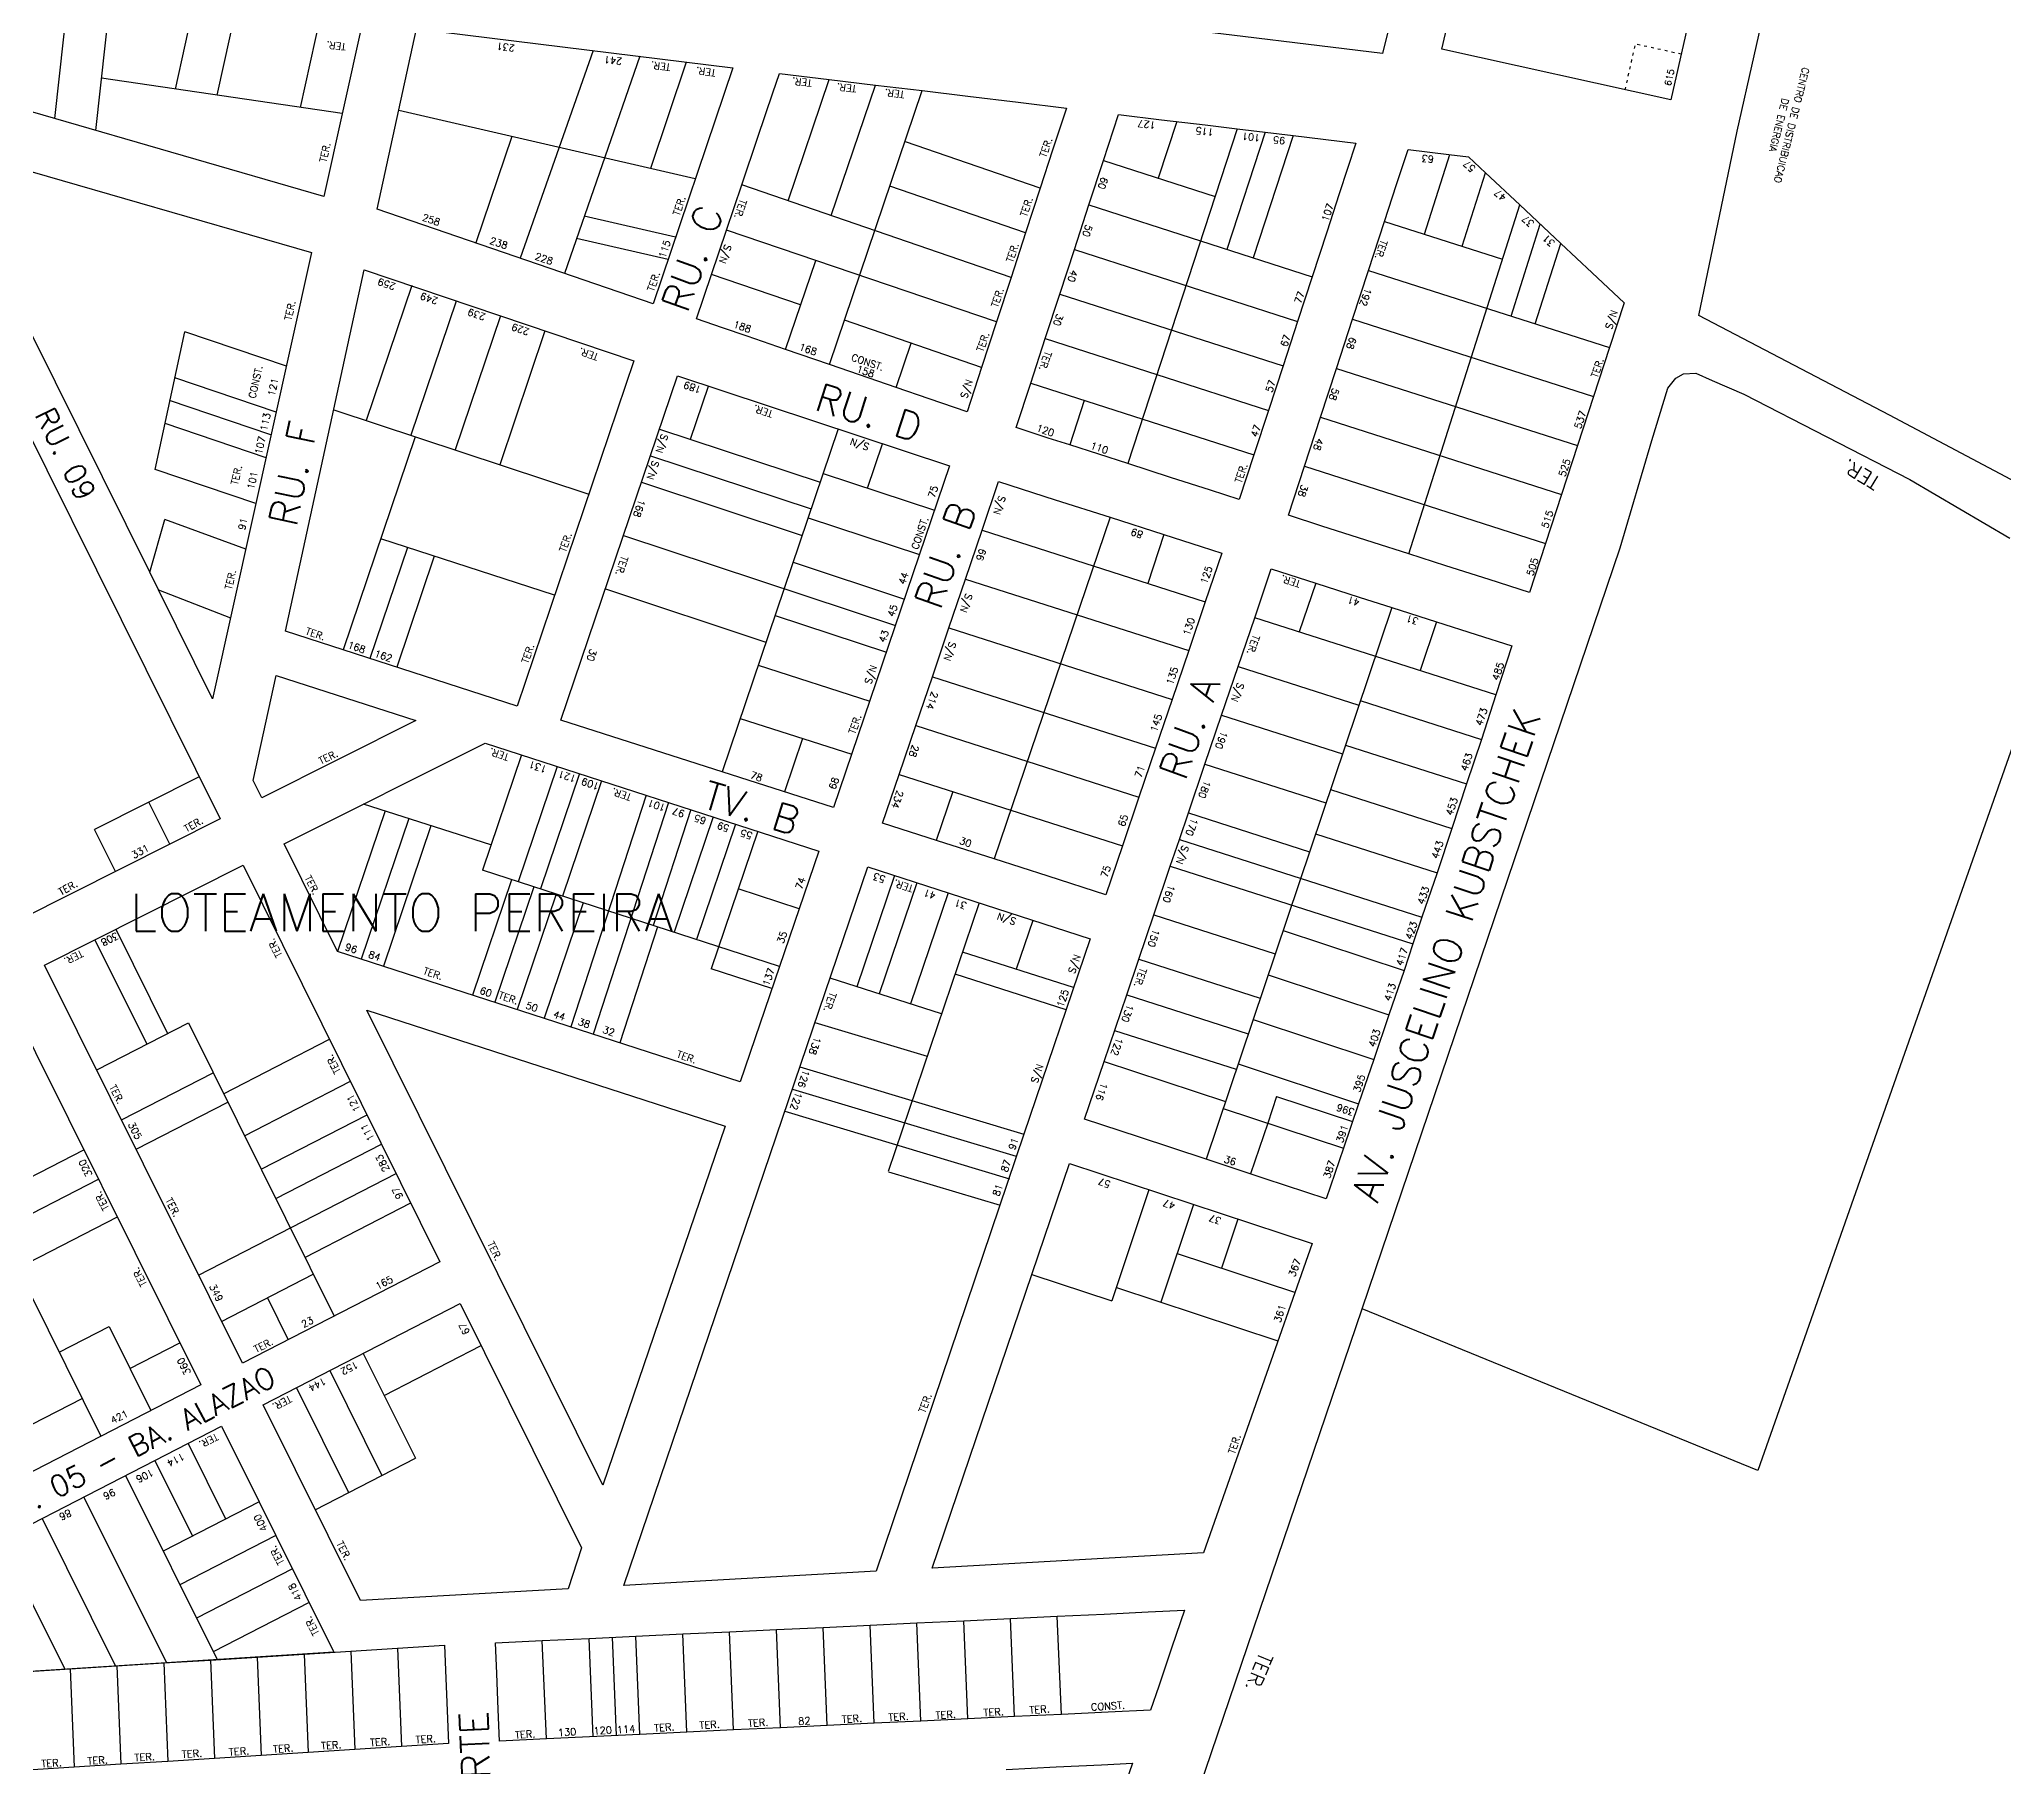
# Model space of a CAD drawing. Extents: x 714896 to 749292, y 8417558 to 8447149.
# Drawn here: x 738794.2 to 739213.5, y 8428216.2 to 8428585 of the extents above; entities that cross this region are included whole.
import ezdxf

# ---------------------------------------------------------------- set-up
doc = ezdxf.new("R2010")
doc.units = 0
doc.header["$MEASUREMENT"] = 0
doc.linetypes.add('ACAD_ISO03W100', pattern=[30, 12, -18])
for name, color, linetype in [('LOTE', 7, 'CONTINUOUS'), ('NUM-PORTA', 7, 'CONTINUOUS'), ('QUADRA', 6, 'CONTINUOUS'), ('TEXTO', 7, 'CONTINUOUS'), ('TEXTODERUA', 3, 'CONTINUOUS')]:
    doc.layers.add(name, color=color, linetype=linetype)
doc.styles.add('ROMANS', font='ROMANS.SHX', dxfattribs={"height": 1.5})

msp = doc.modelspace()

# ---------------------------------------------------------------- linework, layer by layer
at = {"layer": 'LOTE'}
for p, q in [((738797.5, 8428568.11), (738800.62, 8428596.56)), ((738806.28, 8428565.58), (738809.55, 8428595.44)), ((738823.26, 8428574.43), (738827.41, 8428593.21)), ((738832.15, 8428573.13), (738836.34, 8428592.09)), ((738849.92, 8428570.51), (738854.2, 8428589.85)), ((738818.92, 8428493.25), (738825.23, 8428522.61))]:
    msp.add_line(p, q, dxfattribs=at)
at = {"layer": 'LOTE', "color": 7}
for p, q in [((739227.7, 8428469.8), (739160.84, 8428279.64)), ((739037.44, 8428414.26), (739089.2, 8428397.69)), ((739059.56, 8428394.85), (739085.37, 8428386.31)), ((739056.37, 8428385.37), (739082.15, 8428376.85)), ((739053.16, 8428375.84), (739078.9, 8428367.33)), ((739021.38, 8428366.92), (739047.28, 8428358.35)), ((739049.97, 8428366.36), (739075.68, 8428357.86)), ((739058.19, 8428359.43), (739074.39, 8428354.08)), ((739046.78, 8428356.88), (739072.46, 8428348.4)), ((739047.22, 8428356.74), (739047.2, 8428356.75)), ((739036.96, 8428325.95), (739062, 8428317.68)), ((739005.95, 8428321.46), (739023.06, 8428315.81)), ((739024, 8428318.65), (739058.45, 8428307.27)), ((739160.84, 8428279.64), (739076.45, 8428314.14))]:
    msp.add_line(p, q, dxfattribs=at)
at = {"layer": 'LOTE'}
for points in [[(738912.38, 8428582.62), (738896.78, 8428538.35)], [(738922.31, 8428581.41), (738906.23, 8428535.09)], [(738858.81, 8428569.2), (738807.5, 8428576.75)], [(738932.23, 8428580.19), (738924.57, 8428557.5)], [(738934.16, 8428555.29), (738870.89, 8428569.87)], [(738894.99, 8428564.31), (738887.32, 8428541.6)], [(738929.94, 8428542.79), (738910.46, 8428547.28)], [(738928.34, 8428538.06), (738908.82, 8428542.55)], [(738892.61, 8428526.01), (738882.95, 8428497.4)], [(738846.92, 8428515.25), (738825.23, 8428522.61)], [(738902.08, 8428522.81), (738892.44, 8428494.25)], [(738844.75, 8428505.49), (738823.13, 8428512.82)], [(738843.63, 8428500.62), (738822, 8428507.95)], [(738842.58, 8428495.73), (738821.03, 8428503.04)], [(738840.42, 8428485.97), (738818.92, 8428493.25)], [(738817.78, 8428471.31), (738820.99, 8428482.57)], [(738838.25, 8428476.21), (738820.99, 8428482.57)], [(738819.65, 8428467.53), (738834.99, 8428461.57)]]:
    msp.add_lwpolyline(points, dxfattribs=at)
at = {"layer": 'LOTE', "linetype": 'ACAD_ISO03W100', "ltscale": 0.05, "flags": 128}
for points in [[(739132.56, 8428574.27), (739134.75, 8428584.02)], [(739144.52, 8428581.86), (739134.75, 8428584.02)]]:
    msp.add_lwpolyline(points, dxfattribs=at)
at = {"layer": 'LOTE', "color": 7}
for points in [[(738953.97, 8428550.6), (738962.71, 8428576.48)], [(738962.82, 8428515.61), (738982.56, 8428574.08)], [(738963.13, 8428547.45), (738972.64, 8428575.28)], [(739049.79, 8428565.93), (739026.43, 8428494.49)], [(739036.88, 8428567.49), (739032.94, 8428555.43)], [(739055.74, 8428565.21), (739047.57, 8428540.21)], [(739061.7, 8428564.49), (739053.17, 8428538.41)], [(739007.74, 8428553.24), (738978.99, 8428563.14)], [(739089.77, 8428543.45), (739095.17, 8428560.43)], [(739021.26, 8428559.18), (739045.07, 8428551.52)], [(739097.81, 8428540.87), (739102.78, 8428556.53)], [(739001.53, 8428534.23), (738944.06, 8428554.01)], [(739004.63, 8428543.73), (738975.68, 8428553.7)], [(739018.15, 8428549.68), (739065.77, 8428534.35)], [(739086.42, 8428475.22), (739110.07, 8428549.68)], [(738998.42, 8428524.73), (738940.8, 8428544.34)], [(739081.22, 8428546.19), (739106.4, 8428538.12)], [(739108.22, 8428525.99), (739114.45, 8428545.57)], [(739015.04, 8428540.18), (739062.67, 8428524.85)], [(739113.38, 8428524.34), (739118.82, 8428541.47)], [(738956.62, 8428528.39), (738937.6, 8428534.87)], [(738953.37, 8428518.87), (738959.85, 8428537.86)], [(739077.8, 8428535.73), (739129.23, 8428519.26)], [(738873.69, 8428532.48), (738863.96, 8428503.68)], [(739011.93, 8428530.67), (739059.56, 8428515.34)], [(738883.13, 8428529.19), (738873.46, 8428500.54)], [(738995.24, 8428515.02), (738966.02, 8428525.08)], [(739074.38, 8428525.28), (739125.81, 8428508.81)], [(738977.01, 8428510.73), (738980.2, 8428520.2)], [(739008.83, 8428521.17), (739056.45, 8428505.84)], [(739070.96, 8428514.82), (739122.39, 8428498.35)], [(739005.72, 8428511.66), (739053.34, 8428496.33)], [(738857.02, 8428505.98), (738911.42, 8428487.97)], [(739017.16, 8428507.98), (739014.06, 8428498.47)], [(738926.49, 8428501.87), (738960.79, 8428490.51)], [(738964.64, 8428501.88), (738939.87, 8428428.73)], [(739067.54, 8428504.37), (739118.97, 8428487.9)], [(738874.39, 8428500.23), (738859.04, 8428454.75)], [(738924.57, 8428496.18), (738958.87, 8428484.83)], [(738961.43, 8428492.4), (738985.21, 8428484.53)], [(739064.12, 8428493.91), (739115.55, 8428477.44)], [(738922.65, 8428490.5), (738956.94, 8428479.14)], [(738958.23, 8428482.93), (738982, 8428475.06)], [(738995.35, 8428480.25), (739042.96, 8428464.99)], [(739022.66, 8428483.04), (738997.95, 8428410.12)], [(738872.75, 8428476.59), (738864.75, 8428452.91)], [(738904.14, 8428466.42), (738867.04, 8428478.44)], [(738918.81, 8428479.13), (738976.85, 8428459.91)], [(739034.11, 8428479.37), (739030.69, 8428468.92)], [(738878.45, 8428474.74), (738870.46, 8428451.06)], [(738955.02, 8428473.46), (738978.78, 8428465.59)], [(738914.97, 8428467.76), (738949.24, 8428456.41)], [(738991.81, 8428469.83), (739039.43, 8428454.57)], [(739066.57, 8428468.98), (739063.03, 8428458.56)], [(739082.76, 8428463.8), (739043.13, 8428346.03)], [(738951.17, 8428462.09), (738974.92, 8428454.23)], [(738988.27, 8428459.41), (739035.89, 8428444.16)], [(739104.98, 8428445.13), (739053.51, 8428461.61)], [(739092.28, 8428460.75), (739088.8, 8428450.31)], [(738947.56, 8428451.44), (738971.39, 8428443.81)], [(739049.97, 8428451.2), (739075.74, 8428442.94)], [(738984.74, 8428449), (739032.36, 8428433.74)], [(739076.02, 8428443.9), (739101.87, 8428435.62)], [(738943.71, 8428440.08), (738967.53, 8428432.45)], [(738981.2, 8428438.58), (739028.82, 8428423.32)], [(739046.44, 8428440.78), (739072.23, 8428432.52)], [(738957.04, 8428435.81), (738953.2, 8428424.46)], [(739072.87, 8428434.41), (739098.72, 8428426.13)], [(738897.05, 8428432.33), (738888.74, 8428407.73)], [(738904.66, 8428429.86), (738896.35, 8428405.26)], [(739042.9, 8428430.36), (739068.72, 8428422.09)], [(738828.31, 8428427.61), (738805.98, 8428416.38)], [(738909.42, 8428428.34), (738901.1, 8428403.72)], [(738914.18, 8428426.8), (738905.86, 8428402.18)], [(738977.67, 8428428.16), (739025.29, 8428412.91)], [(738822.04, 8428413.26), (738817.59, 8428422.22)], [(738890.56, 8428413.12), (738863.4, 8428421.82)], [(738923.69, 8428423.72), (738907.59, 8428374.28)], [(738928.45, 8428422.18), (738912.35, 8428372.74)], [(738989.09, 8428424.5), (738985.56, 8428414.09)], [(739069.68, 8428424.93), (739095.55, 8428416.65)], [(738867.98, 8428420.37), (738857.85, 8428390.39)], [(738873.01, 8428418.74), (738862.88, 8428388.76)], [(738877.77, 8428417.22), (738867.64, 8428387.22)], [(738933.21, 8428420.64), (738925.16, 8428395.93)], [(738937.96, 8428419.1), (738929.64, 8428394.48)], [(738942.72, 8428417.56), (738934.4, 8428392.94)], [(739039.37, 8428419.95), (739065.22, 8428411.67)], [(738810.43, 8428407.42), (738805.98, 8428416.38)], [(738947.48, 8428416.02), (738937.56, 8428386.66)], [(739066.49, 8428415.45), (739092.47, 8428407.14)], [(739035.51, 8428408.58), (739087.28, 8428392)], [(738894.98, 8428405.69), (738886.66, 8428381.06)], [(738952.13, 8428387.19), (738888.74, 8428407.73)], [(738976.68, 8428406.57), (738968.63, 8428382.86)], [(738981.44, 8428405.03), (738973.39, 8428381.32)], [(738899.74, 8428404.15), (738891.42, 8428379.52)], [(738904.5, 8428402.61), (738896.18, 8428377.98)], [(738910.21, 8428400.76), (738901.89, 8428376.13)], [(738956.32, 8428399.5), (738943.32, 8428403.71)], [(738994.76, 8428400.72), (738975.31, 8428343.39)], [(738988.1, 8428402.87), (738980.06, 8428379.18)], [(739006.16, 8428396.99), (739002.63, 8428386.57)], [(739031.98, 8428398.17), (739057.88, 8428389.87)], [(738806.03, 8428392.86), (738817.11, 8428370.57)], [(738810.5, 8428395.11), (738821.55, 8428372.86)], [(738926.11, 8428395.61), (738918.06, 8428370.9)], [(739014.87, 8428382.65), (738991.2, 8428390.23)], [(739028.77, 8428388.7), (739054.67, 8428380.4)], [(738950.52, 8428382.46), (738937.56, 8428386.66)], [(738986.72, 8428377.04), (738962.91, 8428384.68)], [(739013.27, 8428377.91), (738989.59, 8428385.5)], [(739026.2, 8428381.12), (739052.1, 8428372.83)], [(738806.44, 8428365.08), (738826, 8428375.15)], [(738826, 8428375.15), (738857.11, 8428312.55)], [(738959.69, 8428375.21), (738983.66, 8428368.01)], [(738833.53, 8428360.01), (738856.11, 8428371.63)], [(739023.63, 8428373.54), (739049.53, 8428365.25)], [(738811.74, 8428354.42), (738831.3, 8428364.49)], [(738837.98, 8428351.06), (738860.56, 8428362.68)], [(738956.48, 8428365.74), (739004.27, 8428351.39)], [(738814.85, 8428348.15), (738834.41, 8428358.22)], [(738954.87, 8428361), (739002.65, 8428346.66)], [(739058.19, 8428359.43), (739056.28, 8428353.75)], [(738841.54, 8428343.89), (738864.12, 8428355.51)], [(738953.26, 8428356.27), (739001.19, 8428341.88)], [(739056.28, 8428353.75), (739052.63, 8428342.89)], [(738782.39, 8428337.07), (738803.73, 8428348.05)], [(738844.65, 8428337.62), (738867.23, 8428349.24)], [(738785.5, 8428330.8), (738806.85, 8428341.79)], [(738828.2, 8428321.29), (738870.35, 8428342.97)], [(738975.37, 8428343.37), (738999.19, 8428336.23)], [(738781.06, 8428339.76), (738807.32, 8428286.93)], [(739030.93, 8428339.53), (739023.06, 8428315.81)], [(738789.51, 8428322.74), (738810.86, 8428333.73)], [(738850.88, 8428325.09), (738873.46, 8428336.7)], [(739040.43, 8428336.39), (739033.5, 8428315.51)], [(739049.92, 8428333.25), (739046.46, 8428322.81)], [(738833.1, 8428311.44), (738852.66, 8428321.5)], [(738842.88, 8428316.47), (738847.33, 8428307.52)], [(738798.42, 8428304.84), (738809.09, 8428310.33)], [(738809.09, 8428310.33), (738817.99, 8428292.42)], [(738813.54, 8428301.37), (738824.21, 8428306.86)], [(738863.3, 8428304.6), (738874.43, 8428282.21)], [(738867.75, 8428295.64), (738888.45, 8428306.29)], [(738856.19, 8428300.94), (738867.31, 8428278.55)], [(738849.07, 8428297.28), (738860.2, 8428274.89)], [(738781.97, 8428284), (738803.31, 8428294.98)], [(738825.95, 8428285.38), (738833.96, 8428269.26)], [(738812.62, 8428278.52), (738832.13, 8428239.25)], [(738818.84, 8428281.72), (738826.85, 8428265.6)], [(738853.09, 8428271.23), (738874.43, 8428282.21)], [(738803.72, 8428273.94), (738821.31, 8428238.56)], [(738841.08, 8428272.92), (738820.63, 8428262.4)], [(738794.83, 8428269.37), (738810.48, 8428237.88)], [(738785.94, 8428264.79), (738799.66, 8428237.19)], [(738844.64, 8428265.76), (738824.19, 8428255.23)], [(738848.2, 8428258.59), (738827.75, 8428248.07)], [(738851.76, 8428251.43), (738831.31, 8428240.91)], [(738942.34, 8428224.23), (738941.47, 8428245.19)], [(738952.33, 8428224.71), (738951.46, 8428245.66)], [(738962.31, 8428225.19), (738961.45, 8428246.13)], [(738972.3, 8428225.66), (738971.44, 8428246.61)], [(738982.29, 8428226.14), (738981.43, 8428247.08)], [(738992.28, 8428226.61), (738991.42, 8428247.55)], [(739002.27, 8428227.09), (739001.41, 8428248.02)], [(739012.26, 8428227.57), (739011.39, 8428248.49)], [(738860.67, 8428241.05), (738861.53, 8428220.07)], [(738870.65, 8428241.68), (738871.51, 8428220.7)], [(738902.38, 8428222.33), (738901.52, 8428243.31)], [(738912.37, 8428222.8), (738911.51, 8428243.78)], [(738917.37, 8428223.04), (738916.5, 8428244.01)], [(738922.36, 8428223.28), (738921.49, 8428244.25)], [(738932.35, 8428223.76), (738931.48, 8428244.72)], [(738800.79, 8428237.26), (738801.65, 8428216.28)], [(738810.77, 8428237.9), (738811.63, 8428216.91)], [(738820.75, 8428238.53), (738821.61, 8428217.54)], [(738830.73, 8428239.16), (738831.59, 8428218.18)], [(738840.71, 8428239.79), (738841.57, 8428218.81)], [(738850.69, 8428240.42), (738851.55, 8428219.44)]]:
    msp.add_lwpolyline(points, dxfattribs=at)
at = {"layer": 'LOTE', "color": 7, "ltscale": 0.05}
for points in [[(738933.14, 8428499.67), (738936.97, 8428511.04)], [(738970.93, 8428489.26), (738974.13, 8428498.73)]]:
    msp.add_lwpolyline(points, dxfattribs=at)
at = {"layer": 'QUADRA', "color": 6}
for points in [[(739032, 8428587.93), (739034.91, 8428600.34), (739039.35, 8428619.23), (739043.61, 8428637.35), (739044.58, 8428641.47), (739064.07, 8428637), (739073.82, 8428634.77), (739092.84, 8428630.41), (739087.99, 8428610.96), (739083.15, 8428591.55), (739080.78, 8428582.02), (739067.34, 8428583.65), (739048.65, 8428585.91), (739032, 8428587.93)], [(739103.88, 8428627.68), (739152.38, 8428616.76), (739142.32, 8428572.11), (739093.45, 8428582.93), (739103.88, 8428627.68)], [(739172.89, 8428612.35), (739275.41, 8428588.39), (739261.04, 8428525.61), (739249.04, 8428472.93), (739188.97, 8428504.8), (739148.24, 8428526.13), (739156.45, 8428565.4), (739167.32, 8428613.71), (739172.89, 8428612.35)], [(738854.9, 8428551.52), (738765.04, 8428577.5), (738752.58, 8428602.58), (738863.13, 8428588.73), (738854.9, 8428551.52)], [(738874.67, 8428587.29), (738942.16, 8428578.98), (738925.14, 8428528.58), (738866.31, 8428548.81), (738874.67, 8428587.29)], [(738995.24, 8428515.02), (738992.13, 8428505.52), (738984.03, 8428508.31), (738977.01, 8428510.73), (738969.2, 8428513.41), (738962.82, 8428515.61), (738953.37, 8428518.87), (738945.2, 8428521.68), (738939.98, 8428523.48), (738934.4, 8428525.39), (738937.6, 8428534.87), (738940.8, 8428544.34), (738944.06, 8428554.01), (738947.48, 8428564.13), (738950.69, 8428573.63), (738952.09, 8428577.77), (738962.71, 8428576.48), (738972.64, 8428575.28), (738982.56, 8428574.08), (738992.28, 8428572.9), (739003.04, 8428571.59), (739013.34, 8428570.35), (739010.4, 8428561.36), (739007.74, 8428553.24), (739004.63, 8428543.73), (739001.53, 8428534.23), (738998.42, 8428524.73), (738995.24, 8428515.02)], [(739002.61, 8428502.16), (739005.72, 8428511.66), (739008.83, 8428521.17), (739011.93, 8428530.67), (739015.04, 8428540.18), (739018.15, 8428549.68), (739021.26, 8428559.18), (739024.47, 8428569), (739033.66, 8428567.88), (739042.94, 8428566.76), (739049.79, 8428565.93), (739055.74, 8428565.21), (739061.7, 8428564.49), (739075.1, 8428562.86), (739071.56, 8428552.04), (739068.88, 8428543.86), (739065.77, 8428534.35), (739062.67, 8428524.85), (739059.56, 8428515.34), (739056.45, 8428505.84), (739053.34, 8428496.33), (739050.23, 8428486.83), (739044.09, 8428488.81), (739035.55, 8428491.55), (739026.43, 8428494.49), (739014.06, 8428498.47), (739009.48, 8428499.94), (739002.61, 8428502.16)], [(738852.25, 8428539.54), (738831.18, 8428444.32), (738819.65, 8428467.53), (738817.78, 8428471.31), (738772.43, 8428562.62), (738852.25, 8428539.54)], [(739060.7, 8428483.46), (739064.12, 8428493.91), (739067.54, 8428504.37), (739070.96, 8428514.82), (739074.38, 8428525.28), (739077.8, 8428535.73), (739081.22, 8428546.19), (739083.8, 8428554.08), (739086.23, 8428561.52), (739094.94, 8428560.46), (739099.14, 8428559.95), (739102.78, 8428556.53), (739110.07, 8428549.68), (739118.82, 8428541.47), (739125.52, 8428535.17), (739132.34, 8428528.77), (739129.23, 8428519.26), (739125.81, 8428508.81), (739122.39, 8428498.35), (739118.97, 8428487.9), (739115.55, 8428477.44), (739112.13, 8428466.99), (739103.55, 8428469.74), (739094.32, 8428472.69), (739086.42, 8428475.22), (739078.77, 8428477.67), (739067.84, 8428481.17), (739060.7, 8428483.46)], [(738846.76, 8428458.73), (738863.5, 8428535.85), (738863.5, 8428535.85), (738921.03, 8428516.39), (738896.14, 8428442.74), (738846.76, 8428458.73)], [(738988.43, 8428494), (738963.67, 8428421.1), (738905.5, 8428439.74), (738930.33, 8428513.24), (738988.43, 8428494)], [(738832.76, 8428418.65), (738832.76, 8428418.65), (738790.4, 8428397.35), (738748.11, 8428482.42), (738790.51, 8428503.74), (738832.76, 8428418.65)], [(739046.49, 8428475.41), (739042.96, 8428464.99), (739039.43, 8428454.57), (739035.89, 8428444.16), (739032.36, 8428433.74), (739028.82, 8428423.32), (739025.29, 8428412.91), (739021.75, 8428402.49), (739009.46, 8428406.43), (738997.95, 8428410.12), (738985.87, 8428413.99), (738974.13, 8428417.75), (738977.67, 8428428.16), (738981.2, 8428438.58), (738984.74, 8428449), (738988.27, 8428459.41), (738991.81, 8428469.83), (738995.35, 8428480.25), (738998.88, 8428490.65), (739010.93, 8428486.79), (739022.66, 8428483.04), (739034.11, 8428479.37), (739042.06, 8428476.83), (739046.49, 8428475.41)], [(739108.4, 8428455.58), (739104.98, 8428445.13), (739101.87, 8428435.62), (739098.72, 8428426.13), (739095.55, 8428416.65), (739092.47, 8428407.14), (739089.2, 8428397.69), (739087.28, 8428392), (739085.37, 8428386.31), (739082.15, 8428376.85), (739078.9, 8428367.33), (739075.68, 8428357.86), (739072.46, 8428348.4), (739068.77, 8428337.56), (739055.78, 8428341.85), (739043.13, 8428346.03), (739028.74, 8428350.79), (739017.2, 8428354.6), (739021.38, 8428366.92), (739026.2, 8428381.12), (739028.77, 8428388.7), (739031.98, 8428398.17), (739035.51, 8428408.58), (739037.44, 8428414.26), (739039.37, 8428419.95), (739042.9, 8428430.36), (739046.44, 8428440.78), (739049.97, 8428451.2), (739053.51, 8428461.61), (739057.04, 8428472.03), (739066.57, 8428468.98), (739075.82, 8428466.02), (739082.76, 8428463.8), (739092.28, 8428460.75), (739100.73, 8428458.04), (739108.4, 8428455.58)], [(738844.71, 8428449.29), (738874.51, 8428439.64), (738841.7, 8428423.14), (738839.84, 8428426.87), (738844.71, 8428449.29)], [(738857.85, 8428390.39), (738846.47, 8428413.31), (738889.31, 8428434.85), (738960.52, 8428411.8), (738943.75, 8428362.58)], [(738879.69, 8428324.16), (738837.55, 8428302.48), (738795.31, 8428387.47), (738837.67, 8428408.77), (738879.69, 8428324.16)], [(738972.76, 8428258.11), (738918.9, 8428255.05), (738918.9, 8428255.05), (738918.9, 8428255.05), (738970.97, 8428408.42), (739018.41, 8428393.06), (739004.27, 8428351.39), (738972.76, 8428258.11)], [(738828.66, 8428297.91), (738785.97, 8428275.94), (738743.49, 8428361.41), (738786.37, 8428382.98), (738828.66, 8428297.91)], [(738914.42, 8428276.49), (738864.07, 8428377.86), (738940.52, 8428353.11)], [(739013.99, 8428345.13), (739065.75, 8428328.02), (739065.75, 8428328.02), (739042.59, 8428262.07), (738984.69, 8428258.78)], [(738841.96, 8428293.62), (738884, 8428315.25), (738909.88, 8428263.13), (738907.06, 8428254.37), (738862.72, 8428251.85), (738841.96, 8428293.62)], [(738760.87, 8428234.74), (738759.26, 8428251.06), (738833.07, 8428289.04), (738841.08, 8428272.92), (738844.64, 8428265.76), (738857.03, 8428240.82), (738760.87, 8428234.74)], [(739031.29, 8428228.48), (739022.25, 8428228.04), (739012.26, 8428227.57), (739002.27, 8428227.09), (738992.28, 8428226.61), (738982.29, 8428226.14), (738972.3, 8428225.66), (738962.31, 8428225.19), (738952.33, 8428224.71), (738942.34, 8428224.23), (738932.35, 8428223.76), (738922.36, 8428223.28), (738902.38, 8428222.33), (738892.39, 8428221.85), (738892.11, 8428228.62), (738891.8, 8428236.26), (738891.53, 8428242.83), (738901.52, 8428243.31), (738911.51, 8428243.78), (738921.49, 8428244.25), (738931.48, 8428244.72), (738941.47, 8428245.19), (738951.46, 8428245.66), (738961.45, 8428246.13), (738971.44, 8428246.61), (738981.43, 8428247.08), (738991.42, 8428247.55), (739001.41, 8428248.02), (739011.39, 8428248.49), (739021.38, 8428248.96), (739030.79, 8428249.41), (739038.55, 8428249.77), (739035.86, 8428241.87), (739033.03, 8428233.56), (739031.29, 8428228.48)]]:
    msp.add_lwpolyline(points, close=True, dxfattribs=at)
at = {"layer": 'QUADRA', "color": 6, "linetype": 'CONTINUOUS'}
msp.add_lwpolyline([(739336.34, 8427959.37), (739177.74, 8427948.17), (738975.29, 8427933.87), (738949.88, 8427932.08), (739031.41, 8428181.54), (739076.45, 8428314.14), (739131.46, 8428476.51), (739138.23, 8428499.44), (739141.64, 8428510.56), (739143.36, 8428512.71), (739144.97, 8428513.63), (739147.61, 8428513.76), (739151.1, 8428512.25), (739157.87, 8428509.33), (739193.31, 8428491.08), (739214.62, 8428478.57)], dxfattribs=at)
at = {"layer": 'QUADRA', "color": 6}
for points in [[(738790.81, 8428236.63), (738800.79, 8428237.26), (738810.77, 8428237.9), (738820.75, 8428238.53), (738830.73, 8428239.16), (738840.71, 8428239.79), (738850.69, 8428240.42), (738860.67, 8428241.05), (738870.65, 8428241.68), (738880.63, 8428242.31), (738880.85, 8428237.03), (738881.13, 8428230.08), (738881.49, 8428221.33), (738881.52, 8428221.33), (738871.51, 8428220.7), (738861.53, 8428220.07), (738851.55, 8428219.44), (738841.57, 8428218.81), (738831.59, 8428218.18), (738821.61, 8428217.54), (738811.63, 8428216.91), (738801.65, 8428216.28), (738791.67, 8428215.65)], [(739000.47, 8428215.83), (739011.16, 8428216.34), (739020.8, 8428216.8), (739027.43, 8428217.12), (739024.77, 8428209.31)]]:
    msp.add_lwpolyline(points, dxfattribs=at)

# ---------------------------------------------------------------- texts
at = {"layer": 'NUM-PORTA', "style": 'ROMANS'}
for s, height, rotation, p in [('231', 1.5, 172.6353, (738895.73, 8428583.87)), ('241', 1.5, 172.6353, (738918.63, 8428581.04)), ('615', 1.4, 77.161, (739142.28, 8428575.01)), ('258', 1.5, 341.3189, (738875.75, 8428546.42)), ('238', 1.5, 341.3189, (738890.16, 8428541.46)), ('228', 1.5, 341.3189, (738899.82, 8428538.13)), ('115', 1.5, 71.3189, (738927.71, 8428538.21)), ('S/N', 1.5, 251.3189, (738940.51, 8428541.4)), ('259', 1.5, 161.3189, (738870.35, 8428532.89)), ('249', 1.5, 161.3189, (738879.42, 8428529.82)), ('192', 1.5, 251.3189, (739077.08, 8428532.08)), ('239', 1.5, 161.3189, (738889.55, 8428526.4)), ('S/N', 1.5, 71.3189, (739129.7, 8428523)), ('229', 1.5, 161.3189, (738898.92, 8428523.22)), ('188', 1.5, 341.3189, (738942.12, 8428523.61)), ('168', 1.5, 341.3189, (738956.14, 8428518.78)), ('158', 1.5, 341.3189, (738968.42, 8428514.07)), ('121', 1.5, 77.2952, (738844.39, 8428508.79)), ('189', 1.5, 161.3189, (738935.6, 8428510.85)), ('113', 1.5, 77.2952, (738842.74, 8428501.34)), ('107', 1.5, 77.2952, (738841.63, 8428496.34)), ('S/N', 1.5, 251.3189, (738926.99, 8428500.97)), ('S/N', 1.5, 161.3189, (738971.43, 8428498.66)), ('101', 1.5, 77.2952, (738839.98, 8428488.87)), ('S/N', 1.5, 251.3189, (738925.07, 8428495.28)), ('91', 1.5, 77.2952, (738838.06, 8428480.2)), ('168', 1.5, 341.2112, (738859.84, 8428455.21)), ('30', 1.5, 251.3189, (738911.77, 8428455.07)), ('162', 1.5, 341.2112, (738865.55, 8428453.36)), ('S/N', 1.5, 249.0517, (739049.9, 8428447.89)), ('214', 1.5, 250.9721, (738984.62, 8428445.98)), ('28', 1.5, 250.9721, (738980.51, 8428434.6)), ('190', 1.5, 249.0517, (739046.39, 8428437.54)), ('180', 1.5, 249.0517, (739042.81, 8428427)), ('234', 1.5, 250.9721, (738977.21, 8428424.89)), ('170', 1.5, 249.0517, (739040.09, 8428418.98)), ('331', 1.5, 28.9347, (738814.4, 8428410.14)), ('30', 1.5, 340.9721, (738990.36, 8428413.42)), ('S/N', 1.5, 249.0517, (739038.13, 8428413.2)), ('160', 1.5, 250.9721, (739035.11, 8428404.74)), ('150', 1.5, 250.9721, (739031.9, 8428395.28)), ('130', 1.5, 250.9721, (739026.3, 8428379.25)), ('122', 1.5, 250.9721, (739024.04, 8428372.11)), ('116', 1.5, 250.9721, (739020.79, 8428362.53)), ('130', 1.536, 3.6574, (738904.89, 8428222.89)), ('120', 1.536, 3.6574, (738912.48, 8428223.25)), ('114', 1.536, 3.6574, (738917.47, 8428223.49)), ('82', 1.536, 3.6574, (738956.16, 8428225.33))]:
    msp.add_text(s, height=height, rotation=rotation, dxfattribs=at).set_placement(p)
at = {"layer": 'NUM-PORTA', "color": 7, "style": 'ROMANS'}
for s, rotation, p in [('127', 173.8405, (739032.46, 8428567.43)), ('115', 173.8405, (739044.83, 8428565.93)), ('101', 173.8405, (739054.73, 8428564.73)), ('95', 173.8405, (739060.08, 8428564.09)), ('63', 174.1281, (739091.8, 8428560.14)), ('60', 251.3189, (739020.84, 8428555.78)), ('57', 137.3104, (739100.77, 8428557.63)), ('47', 137.3104, (739107.37, 8428551.43)), ('107', 71.3189, (739069.17, 8428546.02)), ('37', 137.3104, (739113.27, 8428545.89)), ('50', 251.3189, (739017.52, 8428545.62)), ('31', 137.3104, (739117.71, 8428541.72)), ('40', 251.3189, (739014.36, 8428535.98)), ('77', 71.3189, (739063.36, 8428528.49)), ('30', 251.3189, (739011.3, 8428526.6)), ('67', 71.3189, (739060.4, 8428519.26)), ('68', 251.3189, (739073.84, 8428521.63)), ('S/N', 71.3189, (738992.1, 8428508.25)), ('57', 71.3189, (739057.2, 8428509.55)), ('58', 251.3189, (739070.14, 8428510.72)), ('537', 71.9104, (739123.09, 8428501.78)), ('120', 341.3189, (739006.78, 8428501.47)), ('47', 71.3189, (739054.08, 8428500.01)), ('110', 341.3189, (739018.31, 8428497.76)), ('48', 251.9104, (739066.75, 8428500.02)), ('525', 71.9104, (739119.75, 8428491.56)), ('75', 71.3189, (738985.17, 8428487.05)), ('38', 251.9104, (739063.52, 8428490.13)), ('S/N', 251.3189, (738998.99, 8428487.8)), ('515', 71.9104, (739116.07, 8428480.55)), ('89', 161.3189, (739029.83, 8428479.91)), ('66', 251.3189, (738994.84, 8428476.52)), ('125', 71.3189, (739043.3, 8428468.66)), ('505', 71.9104, (739112.9, 8428470.4)), ('44', 71.3189, (738978.89, 8428468.55)), ('45', 71.3189, (738976.55, 8428461.66)), ('S/N', 251.3189, (738991.9, 8428466.92)), ('41', 162.1169, (739076.06, 8428465.47)), ('43', 71.3189, (738974.69, 8428456.19)), ('130', 71.3189, (739039.57, 8428457.65)), ('31', 162.1169, (739088.6, 8428461.45)), ('S/N', 251.3189, (738988.41, 8428456.62)), ('S/N', 71.3189, (738971.66, 8428447.28)), ('135', 71.3189, (739036, 8428447.14)), ('485', 71.9104, (739105.55, 8428448.11)), ('473', 71.9104, (739102, 8428438.39)), ('145', 71.3189, (739032.59, 8428437.09)), ('131', 161.3189, (738902.63, 8428429.85)), ('71', 71.3189, (739029.27, 8428427.32)), ('463', 71.9104, (739098.84, 8428428.76)), ('121', 161.3189, (738908.88, 8428427.82)), ('109', 161.3189, (738913.8, 8428426.23)), ('78', 341.3189, (738945.75, 8428427.41)), ('68', 71.3189, (738964.03, 8428424.8)), ('101', 161.3189, (738927.99, 8428421.64)), ('453', 71.9104, (739095.67, 8428419.26)), ('97', 161.3189, (738932.01, 8428420.34)), ('65', 161.3189, (738936.64, 8428418.84)), ('59', 161.3189, (738941.55, 8428417.25)), ('65', 71.3189, (739025.73, 8428416.88)), ('55', 161.3189, (738946.49, 8428415.65)), ('443', 71.9104, (739092.64, 8428410.04)), ('75', 71.3189, (739022.04, 8428406)), ('74', 70.5357, (738956.87, 8428403.46)), ('53', 161.3189, (738974.86, 8428406.37)), ('41', 161.3189, (738985.64, 8428402.88)), ('31', 161.3189, (738992.23, 8428400.75)), ('433', 71.9104, (739089.61, 8428400.3)), ('S/N', 161.3189, (739002.77, 8428397.4)), ('423', 71.9104, (739087.05, 8428392.79)), ('308', 206.9995, (738810.6, 8428394.54)), ('96', 341.3189, (738859.29, 8428390.74)), ('35', 70.5357, (738952.95, 8428391.94)), ('84', 341.3189, (738864.27, 8428389.13)), ('S/N', 71.3189, (739015.09, 8428385.51)), ('417', 71.9104, (739085.06, 8428387.18)), ('137', 70.5357, (738949.86, 8428382.87)), ('413', 71.9104, (739082.5, 8428379.65)), ('60', 341.3189, (738888.02, 8428381.44)), ('50', 341.3189, (738897.83, 8428378.27)), ('125', 71.3189, (739012.65, 8428378.32)), ('44', 341.3189, (738903.7, 8428376.37)), ('38', 341.3189, (738908.99, 8428374.78)), ('32', 341.3189, (738914.23, 8428373.08)), ('138', 251.3189, (738959.6, 8428372.29)), ('403', 71.9104, (739079.19, 8428369.81)), ('126', 251.3189, (738957.21, 8428365.26)), ('S/N', 71.3189, (739007.16, 8428362.13)), ('395', 71.9104, (739075.94, 8428360.17)), ('121', 116.9995, (738862.77, 8428356.61)), ('122', 251.3189, (738955.6, 8428360.51)), ('396', 161.9104, (739074.93, 8428356.69)), ('305', 296.9995, (738813.07, 8428353.5)), ('111', 116.9995, (738865.72, 8428350.4)), ('91', 71.3189, (739002.33, 8428347.88)), ('391', 71.9104, (739072.28, 8428349.42)), ('320', 116.9995, (738805.59, 8428342.75)), ('283', 116.9995, (738868.99, 8428343.8)), ('87', 71.3189, (739000.72, 8428343.15)), ('36', 341.9104, (739046.8, 8428345.44)), ('387', 71.9104, (739069.55, 8428341.79)), ('57', 161.3189, (739022.89, 8428341.28)), ('97', 116.9995, (738871.87, 8428338.02)), ('81', 71.3189, (738998.98, 8428338)), ('47', 161.3189, (739036.71, 8428336.71)), ('37', 161.3189, (739046.51, 8428333.47)), ('367', 69.1862, (739062.07, 8428320.79)), ('165', 26.9995, (738866.39, 8428318.16)), ('349', 296.9995, (738830.4, 8428318.92)), ('23', 26.9995, (738850.58, 8428310.02)), ('361', 71.9104, (739058.99, 8428311.04)), ('67', 116.9995, (738886.13, 8428309.05)), ('360', 116.9995, (738826.61, 8428300.45)), ('152', 206.9995, (738861.75, 8428302.99)), ('144', 206.9995, (738854.89, 8428299.46)), ('421', 26.9995, (738809.9, 8428289.51)), ('114', 206.9995, (738824.72, 8428283.41)), ('106', 206.9995, (738818.1, 8428280.01)), ('96', 206.9995, (738809.93, 8428275.8)), ('86', 206.9995, (738800.56, 8428271.39)), ('400', 116.9995, (738842.97, 8428267.05)), ('418', 116.9995, (738850.3, 8428252.31))]:
    msp.add_text(s, height=1.5, rotation=rotation, dxfattribs=at).set_placement(p)
at = {"layer": 'TEXTO', "style": 'ROMANS'}
for s, height, rotation, p in [('TER.', 1.5, 173.6812, (738859.71, 8428584.17)), ('TER.', 1.5, 172.6353, (738928.96, 8428579.78)), ('TER.', 1.5, 172.6353, (738938.59, 8428578.6)), ('TER.', 1.5, 173.7023, (738959.11, 8428576.43)), ('CENTRO DE DISTRIBUICAO', 1.4818, 256.0145, (739170.41, 8428579.18)), ('TER.', 1.5, 173.7023, (738968.61, 8428575.21)), ('TER.', 1.5, 173.7023, (738978.85, 8428573.99)), ('DE ENERGIA', 1.479, 256.0142, (739166.07, 8428572.57)), ('TER.', 1.5, 77.2952, (738855.43, 8428558.67)), ('TER.', 1.5, 71.3189, (739009.01, 8428559.71)), ('TER.', 1.5, 71.3189, (738930.77, 8428547.27)), ('TER.', 1.5, 251.3189, (738943.78, 8428551.07)), ('TER.', 1.5, 71.3189, (739004.86, 8428547.04)), ('TER.', 1.5, 71.3189, (739001.87, 8428537.26)), ('TER.', 1.5, 251.3189, (739080.46, 8428542.38)), ('TER.', 1.5, 71.3189, (738925.31, 8428531.11)), ('TER.', 1.5, 71.3189, (738998.67, 8428527.66)), ('TER.', 1.5, 77.2952, (738847.96, 8428524.94)), ('TER.', 1.5, 71.3189, (738995.58, 8428518.22)), ('TER.', 1.5, 161.3189, (738913.65, 8428517.89)), ('CONST.', 1.5, 341.3189, (738967.3, 8428516.55)), ('TER.', 1.5, 251.3189, (739008.81, 8428518.61)), ('CONST.', 1.5, 77.2952, (738840.29, 8428508.28)), ('TER.', 1.5, 71.3189, (739126.66, 8428512.68)), ('TER.', 1.5, 161.3189, (738950.86, 8428505.71)), ('TER.', 1.5, 77.2952, (738836.53, 8428489.83)), ('TER.', 1.5, 71.3189, (739050.66, 8428490.21)), ('TER.', 3, 148.6457, (739187.31, 8428491.27)), ('168', 1.5, 251.3189, (738922.1, 8428487)), ('CONST.', 1.5, 71.3189, (738981.65, 8428476.03)), ('TER.', 1.5, 71.3189, (738906.51, 8428475.44)), ('TER.', 1.5, 77.2952, (738835.25, 8428467.51)), ('TER.', 1.5, 251.3189, (738918.47, 8428474.92)), ('TER.', 1.5, 162.1169, (739063.42, 8428469.45)), ('TER.', 1.5, 341.2112, (738850.88, 8428458.11)), ('TER.', 1.5, 71.3189, (738898.48, 8428451.69)), ('TER.', 1.5, 250.9721, (739053.2, 8428458.05)), ('TER.', 1.5, 71.3189, (738968.27, 8428436.62)), ('TER.', 1.5, 25.0504, (738854.25, 8428430.27)), ('TER.', 1.5, 28.9347, (738825.61, 8428415.77)), ('TER.', 1.5, 28.9347, (738798.82, 8428402.3)), ('TER.', 1.5, 250.9721, (739029.1, 8428387.01)), ('TER.', 1.5, 71.9104, (739049.25, 8428282.99)), ('TER.', 3, 247.3221, (739054.68, 8428241)), ('TER.', 1.536, 3.6574, (738985.48, 8428226.57)), ('TER.', 1.536, 3.6574, (738995.69, 8428227.13)), ('TER.', 1.536, 3.6574, (739005.49, 8428227.7)), ('CONST.', 1.536, 3.6574, (739018.6, 8428228.33)), ('TER.', 1.536, 3.6574, (738895.74, 8428222.39)), ('TER.', 1.536, 3.6574, (738925.44, 8428223.87)), ('TER.', 1.536, 3.6574, (738935.09, 8428224.44)), ('TER.', 1.536, 3.6574, (738945.45, 8428224.87)), ('TER.', 1.536, 3.6574, (738965.46, 8428225.72)), ('TER.', 1.536, 3.6574, (738975.4, 8428226.14)), ('TER.', 1.536, 3.6574, (738824.66, 8428218.26)), ('TER.', 1.536, 3.6574, (738834.7, 8428218.76)), ('TER.', 1.536, 3.6574, (738844.13, 8428219.37)), ('TER.', 1.536, 3.6574, (738854.37, 8428220.07)), ('TER.', 1.536, 3.6574, (738864.8, 8428220.77)), ('TER.', 1.536, 3.6574, (738874.54, 8428221.37)), ('TER.', 1.536, 3.6574, (738794.69, 8428216.24)), ('TER.', 1.536, 3.6574, (738804.53, 8428216.85)), ('TER.', 1.536, 3.6574, (738814.56, 8428217.55))]:
    msp.add_text(s, height=height, rotation=rotation, dxfattribs=at).set_placement(p)
at = {"layer": 'TEXTO', "color": 7, "style": 'ROMANS'}
for rotation, p in [(161.3189, (738894.54, 8428432.48)), (161.3189, (738920.65, 8428423.95)), (297.6604, (738850.73, 8428406.09)), (161.3189, (738980.81, 8428404.41)), (116.9995, (738846.12, 8428389.54)), (206.9995, (738803.06, 8428390.75)), (341.3189, (738875.95, 8428385.62)), (341.3189, (738892.07, 8428380.4)), (251.3189, (738962.86, 8428381.81)), (116.9995, (738858.58, 8428364.77)), (341.3189, (738930.07, 8428367.81)), (296.9995, (738809.08, 8428361.46)), (116.9995, (738809.16, 8428335.56)), (296.9995, (738821.07, 8428337.34)), (296.0211, (738889.73, 8428328.02)), (116.9995, (738817.22, 8428319.33)), (26.9995, (738840.47, 8428304.69)), (206.9995, (738847.52, 8428295.67)), (69.8235, (738983.2, 8428291.75)), (206.9995, (738831.88, 8428287.62)), (116.9995, (738846.5, 8428259.94)), (296.9995, (738857.54, 8428264.05)), (116.9995, (738854, 8428244.85))]:
    msp.add_text('TER.', height=1.5, rotation=rotation, dxfattribs=at).set_placement(p)
at = {"layer": 'TEXTODERUA', "style": 'ROMANS'}
for s, height, rotation, p in [('RU. C', 6, 70.2775, (738932.46, 8428526.38)), ('RU. D', 6, 342.2355, (738959.24, 8428506.05)), ('RU. 09', 4.5, 296.3554, (738793.14, 8428504.93)), ('RU. F', 6, 78.2152, (738849.01, 8428480.8)), ('RU. B', 6, 70.2775, (738986.41, 8428463.02)), ('RU. A', 6, 70.2775, (739038.67, 8428426.62)), ('AV. JUSCELINO KUBSTCHEK ', 6, 71.4734, (739079.68, 8428336.46)), ('TV. B', 6, 343.1421, (738935.27, 8428421.15)), ('RU. 05 - BA. ALAZAO', 4.5, 27.4122, (738786.07, 8428267.45)), ('RU. J-BENEVAL BOA SORTE', 6, 92.4037, (738894.56, 8428116.31))]:
    msp.add_text(s, height=height, rotation=rotation, dxfattribs=at).set_placement(p)
msp.add_text('LOTEAMENTO PEREIRA', height=8, dxfattribs=at).set_placement((738813.52, 8428394.68))

doc.saveas('drawing.dxf')
